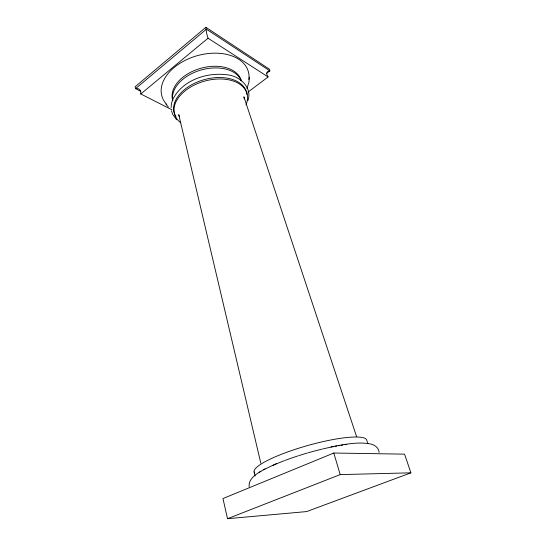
<?xml version="1.0" encoding="UTF-8"?>
<svg xmlns="http://www.w3.org/2000/svg" width="546" height="546" viewBox="0 0 546 546"><rect width="100%" height="100%" fill="white"/><g stroke="black" fill="none" stroke-linecap="round" stroke-linejoin="round"><path stroke-width="0.82" d="M249.276 77.157L249.024 81.777L246.983 88.636M247.925 100.546C252.709 87.162 239.168 75.614 226.733 74.761C206.279 72.106 181.852 80.398 172.55 99.973M172.42 100.28L171.424 103.781L171.116 107.555M266.516 73.444L269.888 70.891L269.294 69.117L205.876 27.3L135.108 86.78L135.538 88.636L140.813 91.339M171.97 109.801L140.786 93.967L208.046 38.206L206.654 33.381L205.876 27.3M247.87 92.192L268.106 76.945C265.861 73.874 266.202 71.089 269.888 70.891L206.436 29.197L135.538 88.636C139.059 87.899 141.202 90.029 140.786 93.967M260.79 471.362C255.31 474.611 248.164 479.545 249.174 486.861M263.629 469.731L276.419 463.574M259.179 472.29L265.103 468.884M333.797 453.023L222.966 498.546L227.518 518.7L306.606 511.588L410.892 472.829L404.566 454.149L333.797 453.023L340.206 474.604L410.892 472.829M227.518 518.7L340.206 474.604M331.019 446.887C343.727 444.615 356.886 441.632 369.799 443.83C374.222 444.471 378.849 447.556 379.095 452.381M208.046 38.206L268.106 76.945M176.529 119.717L172.652 114.278L171.478 110.852M165.841 104.061L168.393 107.036M356.565 436.541L243.905 96.819L244.267 98.853M367.833 443.618L366.823 440.445A58.531 10.913 -15.8 0 0 305.023 446.294A58.531 10.913 -15.8 0 0 254.825 473.116M179.375 116.598L178.754 114.633L260.817 463.192M254.081 471.846L255.084 475.907M162.844 98.703A44.922 29.191 -15.8 0 1 200.914 54.757A44.922 29.191 -15.8 0 1 248.874 79.518M166.789 104.491A44.922 29.191 -15.8 0 1 163.172 99.392M172.748 100.532A35.688 22.912 -15.8 0 1 200.334 68.414A35.688 22.912 -15.8 0 1 241.284 80.617M172.782 100.717A35.736 22.871 -15.8 0 1 200.805 70.079A35.736 22.871 -15.8 0 1 241.305 80.808M175.996 116.673A37.599 23.574 -15.8 0 1 202.382 80.194A37.599 23.574 -15.8 0 1 247.004 94.478M180.822 122.823A37.64 23.533 -15.8 0 1 204.784 81.067A37.64 23.533 -15.8 0 1 245.973 104.9M272.543 465.622A58.75 10.483 -15.8 0 1 284.261 460.715M285.026 460.421A58.75 10.483 -15.8 0 1 298.171 455.835M298.935 455.582A58.75 10.483 -15.8 0 1 306.763 453.194M307.555 452.962A58.75 10.483 -15.8 0 1 321.812 449.187M322.59 448.996A58.75 10.483 -15.8 0 1 333.551 446.621M335.169 446.307A58.75 10.483 -15.8 0 1 336.759 446.014M338.322 445.741A58.75 10.483 -15.8 0 1 339.865 445.475M341.38 445.236A58.75 10.483 -15.8 0 1 342.861 445.004M345.113 444.683A58.75 10.483 -15.8 0 1 346.69 444.478"/></g></svg>
